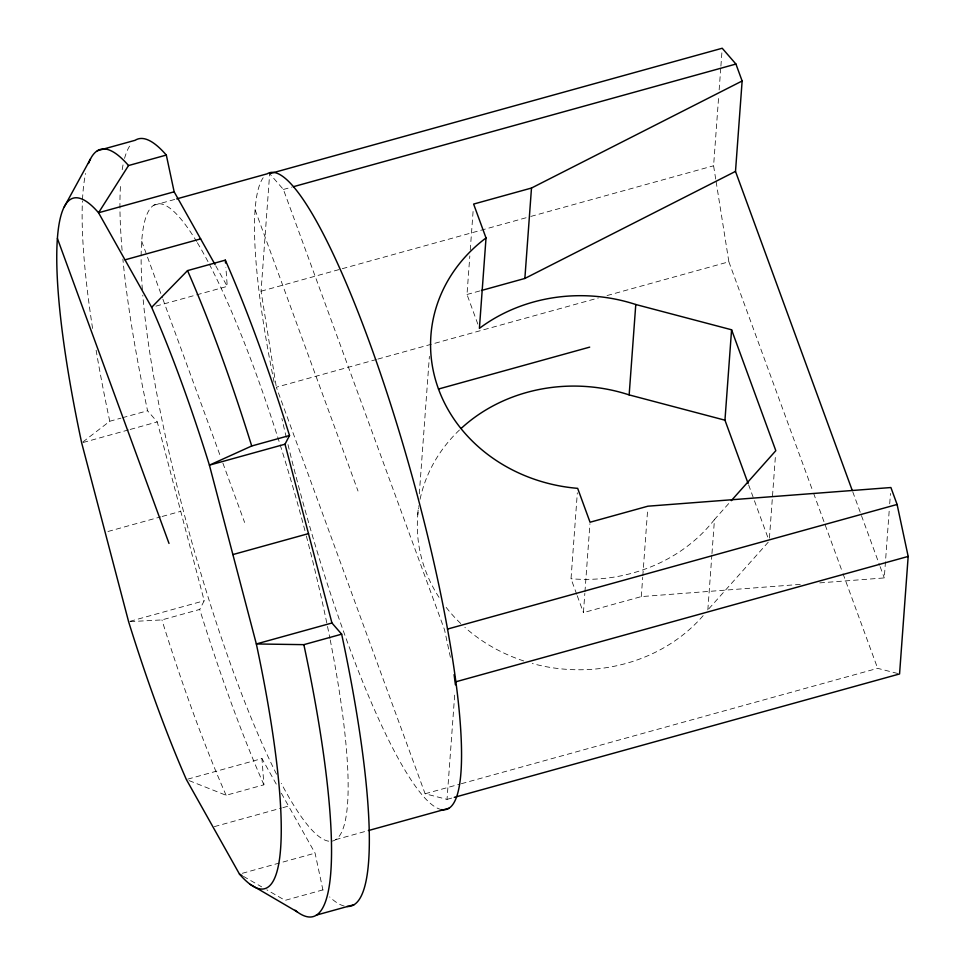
<?xml version="1.0" encoding="UTF-8"?>
<svg xmlns="http://www.w3.org/2000/svg" width="965" height="965" viewBox="0 0 965 965"><rect width="100%" height="100%" fill="white"/><g stroke="black" fill="none" stroke-linecap="round" stroke-linejoin="round"><path stroke-width="0.72" stroke-dasharray="4.83 3.62" d="M276.099 385.747L261.057 291.201L269.669 173.676L283.396 189.466L444.563 629.892L450.414 657.31M417.773 514.791L418.436 505.817M419.305 493.863L429.389 356.387M477.844 324.131L467 294.482L469.822 255.954M470.257 250.019L473.188 210.008M376.422 359.487L276.34 387.218L425.107 793.761L447.024 799.37L454.768 693.751M576.708 594.283L571.027 578.759L577.335 492.801M800.275 584.38L641.291 596.599L583.427 612.642L584.838 593.366M584.947 591.883L589.941 523.718M641.291 596.599L642.702 577.335M642.811 575.852L647.696 509.158M715.704 179.068L713.593 165.775L718.72 95.861M719.154 89.902L720.783 67.586M720.903 66.102L721.989 51.229M707.84 609.928L711.856 555.092M711.965 553.608L714.474 519.52L730.3 501.764M769.419 538.132L775.498 455.13M819.78 582.884L884.278 577.926L889.272 509.761M889.706 503.827L890.466 493.453M130.058 621.617L161.915 619.916L199.719 609.434L204.206 600.749L157.283 421.934L147.573 410.764A398.05 67.598 74.5 0 1 122.881 259.054M708.829 608.819L769.202 541.1M82.845 441.994L109.769 421.247L120.975 418.147M153.761 205.256L176.728 198.887M283.396 189.466L292.093 187.053M155.932 306.134L227.258 286.376L225.87 267.426M261.057 291.201L340.826 269.09M342.286 268.692L529.387 216.835M530.834 216.425L713.593 165.775M467 294.482L480.015 290.875M122.374 417.749L147.573 410.764M377.87 359.077L598.336 297.98M607.033 295.567L728.877 261.792L715.946 180.552M83.099 442.501L128.743 429.847M130.179 429.449L157.283 421.934M107.947 531.498L160.721 516.866M162.156 516.468L180.696 511.329M130.034 621.303L204.206 600.749M187.789 779.129L261.973 758.574L277.775 786.813M189.104 780.613L226.1 795.281L263.891 784.81L261.973 758.574M214.375 826.631L281.418 808.055M282.854 807.657L288.559 806.077L315.072 853.144L322.901 889.887A398.05 67.598 74.5 0 0 325.193 892.432M425.107 793.761L459.919 784.111M461.367 783.713L877.643 668.335L899.561 673.956M447.024 799.37L454.274 797.367M335.47 839.695L368.485 830.539M242.324 873.301L315.072 853.144M322.901 889.887L285.097 900.357L266.847 889.851M243.385 876.341L261.636 886.847M215.762 265.833L227.258 286.376M281.37 793.242L288.559 806.077M852.758 491.824L879.622 565.225M880.14 566.636L884.278 577.926M728.877 261.792L813.073 491.885M813.591 493.296L842.517 572.354M843.036 573.765L877.643 668.335M748.623 484.852L768.164 538.289M577.227 595.694L583.427 612.642M255.11 209.851L358.015 491.04M141.71 241.286L162.397 297.799M162.916 299.21L220.828 457.47M222.891 463.128L244.615 522.475M330.235 639.988A330.38 56.103 74.5 0 1 281.261 783.351M276.545 774.207A330.38 56.103 74.5 0 1 142.796 295.194M142.374 289.705A330.38 56.103 74.5 0 1 196.595 241.467M197.343 242.71A330.38 56.103 74.5 0 1 208.633 262.866M209.309 264.145A330.38 56.103 74.5 0 1 305.591 533.102M306.339 535.973A330.38 56.103 74.5 0 1 329.946 638.541M441.632 809.599A330.38 56.103 74.5 0 1 288.004 444.6M286.291 437.459A330.38 56.103 74.5 0 1 281.901 418.472M274.12 382.212A330.38 56.103 74.5 0 1 263.18 177.741M226.1 795.281A398.05 67.598 74.5 0 1 161.915 619.916M109.769 421.247A398.05 67.598 74.5 0 1 96.114 350.235M92.58 328.438A398.05 67.598 74.5 0 1 82.435 200.961M82.508 199.562A398.05 67.598 74.5 0 1 85.62 173.459M344.143 906.014A398.05 67.598 74.5 0 1 329.632 896.919M263.891 784.81A398.05 67.598 74.5 0 1 199.719 609.434M122.097 250.393A398.05 67.598 74.5 0 1 120.637 183.688M122.193 169.683A398.05 67.598 74.5 0 1 123.423 162.989M124.545 158.405A398.05 67.598 74.5 0 1 131.481 143.544M703.159 615.646A159.225 141.746 4.2 0 1 532.246 663.498M523.742 660.953A159.225 141.746 4.2 0 1 464.877 627.359M460.703 623.511A159.225 141.746 4.2 0 1 445.01 605.875M439.015 597.347A159.225 141.746 4.2 0 1 418.581 507.699M420.077 499.255A159.225 141.746 4.2 0 1 460.052 429.449M714.474 519.52A159.225 141.746 4.2 0 1 571.027 578.759"/><path stroke-width="1.45" d="M269.669 173.676L722.206 48.25L735.933 64.052L742.133 80.988L531.486 188.042L473.622 204.073L486.022 237.957L479.4 328.365A159.225 141.746 4.2 0 1 635.778 304.506L731.579 329.777L775.824 450.691L731.289 500.654M455.42 684.824L454.105 674.631M481.463 290.477L524.864 278.451L531.486 188.042M461.149 428.436A159.225 141.746 4.2 0 1 629.156 394.902L635.778 304.506M852.24 490.413L735.499 171.396L742.133 80.988M748.104 483.453L724.956 420.185L731.579 329.777M486.022 237.957A159.225 141.746 4.2 0 0 438.496 389.028A159.225 141.746 4.2 0 0 577.661 488.35L590.049 522.234L647.913 506.191L890.9 487.53L897.1 504.466L908.174 556.431L899.561 673.956L454.274 797.367M346.93 906.461A398.05 67.598 74.5 0 0 341.658 634.174L331.948 623.004L285.013 444.202L289.512 435.505A398.05 67.598 74.5 0 0 225.328 260.14L187.524 270.61L151.65 307.328A358.244 60.843 74.5 0 1 209.417 465.154L256.34 643.957A358.244 60.843 74.5 0 1 239.477 874.097L242.082 875.593M64.317 206.787L90.493 158.911M215.038 264.543L174.146 191.806L166.318 155.063L128.526 165.546L98.551 212.758A358.244 60.843 74.5 0 0 81.675 442.899L128.61 621.701A358.244 60.843 74.5 0 0 186.366 779.527L239.477 874.097M524.864 278.451L735.499 171.396M289.512 435.505L251.708 445.987L209.417 465.154L285.013 444.202M97.344 150.757L135.148 140.287A398.05 67.598 74.5 0 1 166.318 155.063M174.146 191.806L98.551 212.758L151.65 307.328M176.728 198.887L267.16 173.821A330.38 56.103 74.5 0 1 413.394 480.811A330.38 56.103 74.5 0 1 441.632 809.599M293.553 186.655L735.933 64.052M125.064 259.826L200.672 238.874M438.496 389.028L589.699 347.123M232.927 554.561L308.535 533.609M331.948 623.004L256.34 643.957L303.854 644.656L341.658 634.174M447.471 629.083L897.1 504.466M455.637 681.845L908.174 556.431M368.485 830.539L448.87 808.26M316.279 915.134L354.083 904.663M629.156 394.902L724.956 420.185M250.273 884.386L297.099 911.792M57.43 238.524L169.008 543.428M225.328 260.14L225.545 263.047M303.854 644.656A398.05 67.598 74.5 0 1 295.025 910.2M88.49 163.471A398.05 67.598 74.5 0 1 128.526 165.546M187.524 270.61A398.05 67.598 74.5 0 1 251.708 445.987"/></g></svg>
